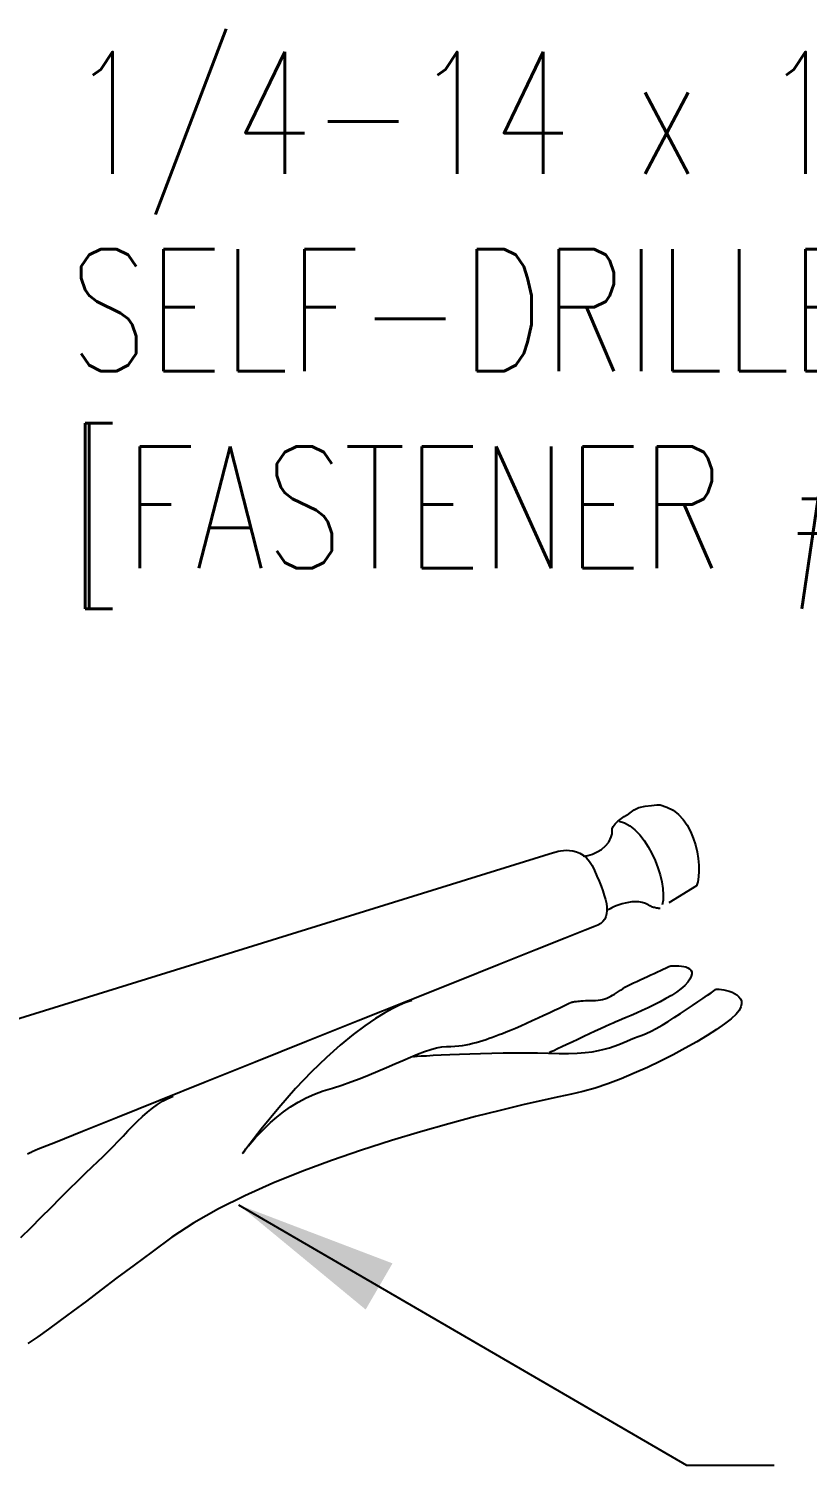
# Model space of a CAD drawing. Header units: inches. Extents: x 1.5 to 47.9, y 4.3 to 43.9.
# Drawn here: x 18.56 to 20.956, y 15.023 to 19.445 of the extents above; entities that cross this region are included whole.
import ezdxf

# ---------------------------------------------------------------- set-up
doc = ezdxf.new("R2010")
doc.units = ezdxf.units.IN
doc.header["$MEASUREMENT"] = 0
doc.linetypes.add('NS Dashed 1', pattern=[0.12, 0.08, -0.04])
for name, color, linetype in [('DIM', 7, 'Continuous'), ('NS Bracing', 6, 'NS Dashed 1'), ('TEXT', 2, 'Continuous')]:
    doc.layers.add(name, color=color, linetype=linetype)
doc.styles.add('TEXT1', font='ROMANS.shx', dxfattribs={"width": 0.75, "height": 0.375})
doc.dimstyles.new('DETAIL$7', dxfattribs={"dimscale": 4, "dimtxt": 0.09375, "dimasz": 0.125, "dimexe": 0.0625, "dimexo": 0.125, "dimgap": 0.0625, "dimtad": 1, "dimdec": 4, "dimzin": 3, "dimdsep": 46, "dimlunit": 4, "dimtxsty": 'TEXT1', "dimblk": 'ARCHTICK', "dimcen": 0.0625, "dimclrd": 7, "dimclre": 7, "dimclrt": 2, "dimadec": 0, "dimazin": 0, "dimtfac": 0.59375, "dimtdec": 4, "dimtmove": 0, "dimatfit": 3, "dimfxl": 0, "dimfrac": 2, "dimtolj": 1, "dimtzin": 3, "dimarcsym": 0})

# ---------------------------------------------------------------- blocks, each defined once
blk = doc.blocks.new('_ArchTick')
at = {"color": 0, "linetype": 'ByBlock', "const_width": 0.15}
blk.add_lwpolyline([(-0.5, -0.5), (0.5, 0.5)], dxfattribs=at)
blk = doc.blocks.new('FD-F1e')
at = {"layer": 'TEXT', "style": 'TEXT1', "width": 0.75}
for s, p in [('1/4-14 x 1 1/4 LONG-LIFE', (0.0047, -0.0408)), ('SELF-DRILLER W/WASHER', (0.0047, -0.1926)), ('[FASTENER #1E]', (0.0047, -0.3444))]:
    blk.add_text(s, height=0.09375, dxfattribs=at).set_placement(p)
blk.add_attdef('(QUANTITY)', (0.9263, -0.3444), '', height=0.0938, dxfattribs=at)
at = {"layer": 'TEXT', "style": 'TEXT1', "flags": 1}
for tag, p in [('Color', (0.0245, -0.5337)), ('Calc', (0.0245, -0.5337)), ('Opt1', (0.0245, -0.5337)), ('Opt2', (0.0245, -0.5337)), ('Opt3', (0.0245, -0.5337)), ('Description', (0.0245, -0.5337)), ('Multiple', (0.0245, -0.5337)), ('Part', (0.0245, -0.5337)), ('Spare1', (0.0245, -0.7212)), ('Spare2', (0.0245, -0.7212)), ('Spare3', (0.0245, -0.7212)), ('Spare4', (0.0245, -0.7212)), ('Spare5', (0.0245, -0.7212)), ('Spare6', (0.0245, -0.7212)), ('Spare7', (0.0245, -0.7212)), ('Spare8', (0.0245, -0.7212)), ('Spare9', (0.0245, -0.7212)), ('Spare10', (0.0245, -0.7212))]:
    blk.add_attdef(tag, p, '', height=0.0938, dxfattribs=at)

msp = doc.modelspace()

# ---------------------------------------------------------------- linework, layer by layer
at = {"layer": 'NS Bracing'}
for p, q in [((20.39271, 17.02072), (20.40706, 17.02862)), ((20.40706, 17.02862), (20.42347, 17.04062)), ((20.42347, 17.04062), (20.43782, 17.04764)), ((20.43782, 17.04764), (20.45715, 17.05174)), ((20.45715, 17.05174), (20.47706, 17.05466)), ((20.47706, 17.05466), (20.49317, 17.05642)), ((20.49317, 17.05642), (20.50363, 17.05621)), ((20.50363, 17.05621), (20.52431, 17.04964)), ((20.52431, 17.04964), (20.54284, 17.03955)), ((20.54284, 17.03955), (20.55924, 17.02651)), ((20.55924, 17.02651), (20.57361, 17.01092)), ((20.35515, 16.96734), (20.35605, 16.98292)), ((20.35605, 16.98292), (20.35844, 16.99011)), ((20.35844, 16.99011), (20.36444, 16.9979)), ((20.36444, 16.9979), (20.37374, 17.00658)), ((20.37374, 17.00658), (20.38012, 17.01136)), ((20.37711, 17.0056), (20.39388, 17.00066)), ((20.38012, 17.01136), (20.39271, 17.02072)), ((20.39388, 17.00066), (20.41012, 16.99181)), ((20.41012, 16.99181), (20.4256, 16.97958)), ((20.57361, 17.01092), (20.58594, 16.99331)), ((20.58594, 16.99331), (20.5964, 16.97412)), ((20.33535, 16.9305), (20.34525, 16.94128)), ((20.34525, 16.94128), (20.35215, 16.95806)), ((20.35215, 16.95806), (20.35515, 16.96734)), ((20.4256, 16.97958), (20.44027, 16.96442)), ((20.44027, 16.96442), (20.45392, 16.9469)), ((20.45392, 16.9469), (20.46649, 16.92744)), ((20.5964, 16.97412), (20.60496, 16.95384)), ((20.60496, 16.95384), (20.6118, 16.93286)), ((20.17467, 16.90945), (20.17569, 16.90983)), ((20.17569, 16.90983), (20.17863, 16.9108)), ((20.17863, 16.9108), (20.18328, 16.91213)), ((20.18328, 16.91213), (20.18943, 16.91359)), ((20.18943, 16.91359), (20.19683, 16.91492)), ((20.19683, 16.91492), (20.20533, 16.9159)), ((20.20533, 16.9159), (20.21466, 16.91628)), ((20.21466, 16.91628), (20.22464, 16.91578)), ((20.22464, 16.91578), (20.23498, 16.91431)), ((20.23498, 16.91431), (20.24556, 16.91146)), ((20.24556, 16.91146), (20.2561, 16.90711)), ((20.2561, 16.90711), (20.26646, 16.90094)), ((20.26638, 16.89785), (20.28108, 16.90024)), ((20.26646, 16.90094), (20.27632, 16.89279)), ((20.27632, 16.89279), (20.28555, 16.88235)), ((20.28108, 16.90024), (20.29457, 16.90414)), ((20.29457, 16.90414), (20.30957, 16.91192)), ((20.30957, 16.91192), (20.32246, 16.91851)), ((20.32246, 16.91851), (20.33535, 16.9305)), ((20.46649, 16.92744), (20.4778, 16.9066)), ((20.4778, 16.9066), (20.48781, 16.88478)), ((20.6118, 16.93286), (20.61686, 16.91175)), ((20.61686, 16.91175), (20.62029, 16.89091)), ((20.28555, 16.88235), (20.2939, 16.86946)), ((20.2939, 16.86946), (20.30119, 16.85378)), ((20.30119, 16.85378), (20.30853, 16.8371)), ((20.48781, 16.88478), (20.49628, 16.8626)), ((20.49628, 16.8626), (20.50315, 16.84051)), ((20.62029, 16.89091), (20.62212, 16.87085)), ((20.62246, 16.85198), (20.62133, 16.83485)), ((20.62212, 16.87085), (20.62246, 16.85198)), ((20.30853, 16.8371), (20.3153, 16.82108)), ((20.3153, 16.82108), (20.3214, 16.80583)), ((20.3214, 16.80583), (20.3268, 16.79133)), ((20.50315, 16.84051), (20.50829, 16.81901)), ((20.61497, 16.80741), (20.50363, 16.73738)), ((20.50829, 16.81901), (20.5116, 16.79852)), ((20.61881, 16.8198), (20.61497, 16.80741)), ((20.62133, 16.83485), (20.61881, 16.8198)), ((20.3268, 16.79133), (20.33134, 16.77763)), ((20.33134, 16.77763), (20.33498, 16.76465)), ((20.33498, 16.76465), (20.3376, 16.75252)), ((20.51208, 16.76284), (20.50903, 16.74859)), ((20.5116, 16.79852), (20.51287, 16.77965)), ((20.51287, 16.77965), (20.51208, 16.76284)), ((20.33853, 16.72105), (20.33622, 16.71227)), ((20.3376, 16.75252), (20.33915, 16.74118)), ((20.33947, 16.73072), (20.33853, 16.72105)), ((20.33915, 16.74118), (20.33947, 16.73072)), ((20.34502, 16.73423), (20.34251, 16.73283)), ((20.34899, 16.73636), (20.34502, 16.73423)), ((20.35431, 16.73897), (20.34899, 16.73636)), ((20.36078, 16.742), (20.35431, 16.73897)), ((20.36834, 16.74514), (20.36078, 16.742)), ((20.37677, 16.74833), (20.36834, 16.74514)), ((20.38595, 16.7513), (20.37677, 16.74833)), ((20.39567, 16.75397), (20.38595, 16.7513)), ((20.4059, 16.75609), (20.39567, 16.75397)), ((20.4164, 16.75748), (20.4059, 16.75609)), ((20.42706, 16.75796), (20.4164, 16.75748)), ((20.43767, 16.7574), (20.42706, 16.75796)), ((20.4482, 16.75559), (20.43767, 16.7574)), ((20.45842, 16.75236), (20.4482, 16.75559)), ((20.4682, 16.7475), (20.45842, 16.75236)), ((20.47107, 16.74574), (20.4682, 16.7475)), ((20.47406, 16.74419), (20.47107, 16.74574)), ((20.47707, 16.74284), (20.47406, 16.74419)), ((20.48012, 16.74166), (20.47707, 16.74284)), ((20.48311, 16.7407), (20.48012, 16.74166)), ((20.48605, 16.73987), (20.48311, 16.7407)), ((20.48886, 16.73921), (20.48605, 16.73987)), ((20.49159, 16.73865), (20.48886, 16.73921)), ((20.49408, 16.73823), (20.49159, 16.73865)), ((20.4964, 16.73791), (20.49408, 16.73823)), ((20.49843, 16.73769), (20.4964, 16.73791)), ((20.50022, 16.73753), (20.49843, 16.73769)), ((20.50163, 16.73746), (20.50022, 16.73753)), ((20.50271, 16.7374), (20.50163, 16.73746)), ((20.50339, 16.7374), (20.50271, 16.7374)), ((20.50363, 16.73738), (20.50339, 16.7374)), ((20.27254, 16.67061), (20.21079, 16.64612)), ((20.30119, 16.68171), (20.27254, 16.67061)), ((20.31161, 16.68599), (20.30119, 16.68171)), ((20.32028, 16.69119), (20.31161, 16.68599)), ((20.3272, 16.69732), (20.32028, 16.69119)), ((20.33249, 16.70434), (20.3272, 16.69732)), ((20.33622, 16.71227), (20.33249, 16.70434)), ((20.21079, 16.64612), (20.12073, 16.61024)), ((20.48528, 16.53747), (20.49516, 16.54211)), ((20.49516, 16.54211), (20.50435, 16.54638)), ((20.50435, 16.54638), (20.51261, 16.55026)), ((20.51261, 16.55026), (20.51983, 16.55361)), ((20.51983, 16.55361), (20.52572, 16.5564)), ((20.52572, 16.5564), (20.53019, 16.55849)), ((20.53019, 16.55849), (20.533, 16.5598)), ((20.533, 16.5598), (20.53399, 16.56024)), ((20.53399, 16.56024), (20.53499, 16.56036)), ((20.53499, 16.56036), (20.53782, 16.56058)), ((20.53782, 16.56058), (20.54216, 16.56086)), ((20.54216, 16.56086), (20.54774, 16.56104)), ((20.54774, 16.56104), (20.55416, 16.56106)), ((20.55416, 16.56106), (20.56119, 16.5608)), ((20.56119, 16.5608), (20.56848, 16.56014)), ((20.56848, 16.56014), (20.57574, 16.55899)), ((20.57574, 16.55899), (20.58261, 16.55729)), ((20.58261, 16.55729), (20.58882, 16.55484)), ((20.58882, 16.55484), (20.59407, 16.55162)), ((20.59407, 16.55162), (20.59803, 16.54745)), ((20.59803, 16.54745), (20.60036, 16.54231)), ((20.60036, 16.54231), (20.60082, 16.53605)), ((20.38806, 16.49033), (20.39502, 16.49487)), ((20.39502, 16.49487), (20.40241, 16.49951)), ((20.40241, 16.49951), (20.41136, 16.50356)), ((20.41136, 16.50356), (20.42112, 16.50794)), ((20.42112, 16.50794), (20.43142, 16.51266)), ((20.43142, 16.51266), (20.44216, 16.51757)), ((20.44216, 16.51757), (20.45306, 16.52263)), ((20.45306, 16.52263), (20.46404, 16.52767)), ((20.46404, 16.52767), (20.47482, 16.53265)), ((20.47482, 16.53265), (20.48528, 16.53747)), ((20.5791, 16.50021), (20.56731, 16.49015)), ((20.58837, 16.51013), (20.5791, 16.50021)), ((20.59473, 16.51976), (20.58837, 16.51013)), ((20.59903, 16.52856), (20.59473, 16.51976)), ((20.60082, 16.53605), (20.59903, 16.52856)), ((20.23128, 16.44912), (20.23247, 16.44938)), ((20.23247, 16.44938), (20.23421, 16.4497)), ((20.23421, 16.4497), (20.2364, 16.4501)), ((20.2364, 16.4501), (20.23913, 16.45052)), ((20.23913, 16.45052), (20.24235, 16.45099)), ((20.24235, 16.45099), (20.24614, 16.45145)), ((20.24614, 16.45145), (20.25042, 16.45193)), ((20.25042, 16.45193), (20.25526, 16.45239)), ((20.25526, 16.45239), (20.26064, 16.45283)), ((20.26064, 16.45283), (20.26662, 16.45321)), ((20.26662, 16.45321), (20.2731, 16.45355)), ((20.2731, 16.45355), (20.28021, 16.45378)), ((20.28021, 16.45378), (20.28786, 16.45394)), ((20.28786, 16.45394), (20.29613, 16.45397)), ((20.29613, 16.45397), (20.30436, 16.4542)), ((20.30436, 16.4542), (20.31209, 16.4549)), ((20.31209, 16.4549), (20.31934, 16.45604)), ((20.31934, 16.45604), (20.32624, 16.45753)), ((20.32624, 16.45753), (20.33277, 16.45946)), ((20.33277, 16.45946), (20.33907, 16.46173)), ((20.33907, 16.46173), (20.34517, 16.46435)), ((20.34517, 16.46435), (20.35116, 16.46726)), ((20.35116, 16.46726), (20.35704, 16.47052)), ((20.35704, 16.47052), (20.36298, 16.47401)), ((20.36298, 16.47401), (20.36896, 16.47778)), ((20.36896, 16.47778), (20.37511, 16.48174)), ((20.37511, 16.48174), (20.38143, 16.48594)), ((20.38143, 16.48594), (20.38806, 16.49033)), ((20.50299, 16.45016), (20.48464, 16.4407)), ((20.52086, 16.45992), (20.50299, 16.45016)), ((20.53778, 16.46992), (20.52086, 16.45992)), ((20.55342, 16.48), (20.53778, 16.46992)), ((20.56731, 16.49015), (20.55342, 16.48)), ((20.60264, 16.43832), (20.61961, 16.44992)), ((20.61961, 16.44992), (20.63507, 16.46064)), ((20.63507, 16.46064), (20.64864, 16.4701)), ((20.64864, 16.4701), (20.65986, 16.47808)), ((20.65986, 16.47808), (20.66839, 16.48415)), ((20.66839, 16.48415), (20.67379, 16.48804)), ((20.67379, 16.48804), (20.6757, 16.48939)), ((20.6757, 16.48939), (20.67685, 16.48935)), ((20.67685, 16.48935), (20.68018, 16.48909)), ((20.68018, 16.48909), (20.68524, 16.48857)), ((20.68524, 16.48857), (20.69174, 16.48768)), ((20.69174, 16.48768), (20.69923, 16.4864)), ((20.69923, 16.4864), (20.70742, 16.48463)), ((20.70742, 16.48463), (20.71593, 16.4823)), ((20.71593, 16.4823), (20.7244, 16.47929)), ((20.7244, 16.47929), (20.73242, 16.47562)), ((20.73242, 16.47562), (20.73968, 16.47114)), ((20.73968, 16.47114), (20.74579, 16.4658)), ((20.74579, 16.4658), (20.75042, 16.45952)), ((20.75042, 16.45952), (20.75315, 16.45227)), ((20.75315, 16.45227), (20.75366, 16.44388)), ((20.14492, 16.40844), (20.16182, 16.41637)), ((20.16182, 16.41637), (20.17772, 16.42386)), ((20.17772, 16.42386), (20.1922, 16.43073)), ((20.1922, 16.43073), (20.20493, 16.43675)), ((20.20493, 16.43675), (20.21546, 16.44179)), ((20.21546, 16.44179), (20.22347, 16.44561)), ((20.22347, 16.44561), (20.22854, 16.44806)), ((20.22854, 16.44806), (20.23034, 16.4489)), ((20.23034, 16.4489), (20.23056, 16.44896)), ((20.23056, 16.44896), (20.23128, 16.44912)), ((20.41394, 16.40804), (20.39896, 16.40166)), ((20.43038, 16.41525), (20.41394, 16.40804)), ((20.44792, 16.42316), (20.43038, 16.41525)), ((20.46613, 16.43169), (20.44792, 16.42316)), ((20.48464, 16.4407), (20.46613, 16.43169)), ((20.54669, 16.40144), (20.56577, 16.41376)), ((20.56577, 16.41376), (20.58458, 16.42613)), ((20.58458, 16.42613), (20.60264, 16.43832)), ((20.73689, 16.41194), (20.72165, 16.398)), ((20.74655, 16.4236), (20.73689, 16.41194)), ((20.75157, 16.43438), (20.74655, 16.4236)), ((20.75366, 16.44388), (20.75157, 16.43438)), ((20.3196, 16.36676), (20.30313, 16.35918)), ((20.33465, 16.37369), (20.3196, 16.36676)), ((20.34787, 16.37971), (20.33465, 16.37369)), ((20.3588, 16.38463), (20.34787, 16.37971)), ((20.36698, 16.38817), (20.3588, 16.38463)), ((20.37507, 16.39162), (20.36698, 16.38817)), ((20.38587, 16.39614), (20.37507, 16.39162)), ((20.39896, 16.40166), (20.38587, 16.39614)), ((20.47516, 16.3596), (20.49149, 16.36831)), ((20.49149, 16.36831), (20.50915, 16.37839)), ((20.50915, 16.37839), (20.52766, 16.38957)), ((20.52766, 16.38957), (20.54669, 16.40144)), ((20.67655, 16.36478), (20.64778, 16.34625)), ((20.70134, 16.38218), (20.67655, 16.36478)), ((20.72165, 16.398), (20.70134, 16.38218)), ((20.21577, 16.31845), (20.20043, 16.31128)), ((20.23241, 16.32625), (20.21577, 16.31845)), ((20.24995, 16.33442), (20.23241, 16.32625)), ((20.26784, 16.34278), (20.24995, 16.33442)), ((20.28573, 16.35111), (20.26784, 16.34278)), ((20.30313, 16.35918), (20.28573, 16.35111)), ((20.36212, 16.31341), (20.37579, 16.31854)), ((20.37579, 16.31854), (20.38856, 16.32379)), ((20.38856, 16.32379), (20.40074, 16.32904)), ((20.40074, 16.32904), (20.41249, 16.33421)), ((20.41249, 16.33421), (20.42413, 16.3391)), ((20.42413, 16.3391), (20.43584, 16.34364)), ((20.43584, 16.34364), (20.44796, 16.34769)), ((20.44796, 16.34769), (20.46051, 16.35265)), ((20.46051, 16.35265), (20.47516, 16.3596)), ((20.61567, 16.32683), (20.5807, 16.30698)), ((20.64778, 16.34625), (20.61567, 16.32683)), ((20.15949, 16.29202), (20.192, 16.29076)), ((20.16692, 16.29554), (20.1614, 16.29295)), ((20.17557, 16.29961), (20.16692, 16.29554)), ((20.1869, 16.30491), (20.17557, 16.29961)), ((20.20043, 16.31128), (20.1869, 16.30491)), ((20.192, 16.29076), (20.22147, 16.29068)), ((20.22147, 16.29068), (20.24809, 16.29168)), ((20.24809, 16.29168), (20.27216, 16.29361)), ((20.27216, 16.29361), (20.29384, 16.2964)), ((20.29384, 16.2964), (20.31344, 16.29987)), ((20.31344, 16.29987), (20.3312, 16.30395)), ((20.3312, 16.30395), (20.34736, 16.30847)), ((20.34736, 16.30847), (20.36212, 16.31341)), ((20.54348, 16.28696), (20.5045, 16.26723)), ((20.5807, 16.30698), (20.54348, 16.28696)), ((20.42363, 16.22987), (20.38287, 16.21295)), ((20.46438, 16.24806), (20.42363, 16.22987)), ((20.5045, 16.26723), (20.46438, 16.24806)), ((20.30336, 16.1845), (20.26575, 16.17364)), ((20.34256, 16.19771), (20.30336, 16.1845)), ((20.38287, 16.21295), (20.34256, 16.19771)), ((20.19105, 16.1574), (20.14052, 16.14638)), ((20.23034, 16.16549), (20.19105, 16.1574)), ((20.26575, 16.17364), (20.23034, 16.16549)), ((18.64243, 16.01733), (18.58917, 15.99593)), ((18.72528, 16.05065), (18.64243, 16.01733)), ((18.56179, 15.98418), (18.5558, 15.98093)), ((18.56639, 15.98651), (18.56179, 15.98418)), ((18.56932, 15.98792), (18.56639, 15.98651)), ((18.57036, 15.98836), (18.56932, 15.98792)), ((18.58917, 15.99593), (18.57036, 15.98836)), ((18.7728, 15.958), (18.78874, 15.9734)), ((18.78874, 15.9734), (18.8044, 15.98914)), ((19.58434, 15.99376), (19.49194, 15.96194)), ((18.71099, 15.89931), (18.73434, 15.92211)), ((18.73434, 15.92211), (18.75504, 15.94186)), ((18.75504, 15.94186), (18.7728, 15.958)), ((19.40033, 15.92785), (19.31083, 15.89151)), ((19.49194, 15.96194), (19.40033, 15.92785)), ((18.68541, 15.87387), (18.71099, 15.89931)), ((19.31083, 15.89151), (19.22473, 15.85303)), ((18.62874, 15.81711), (18.65785, 15.84634)), ((18.65785, 15.84634), (18.68541, 15.87387)), ((19.22473, 15.85303), (19.14344, 15.81242)), ((18.56719, 15.75556), (18.59839, 15.7867)), ((18.59839, 15.7867), (18.62874, 15.81711)), ((19.14344, 15.81242), (19.06826, 15.76981)), ((18.53541, 15.72424), (18.56719, 15.75556)), ((19.06826, 15.76981), (19.00054, 15.72519)), ((19.00054, 15.72519), (18.94003, 15.68092)), ((18.94003, 15.68092), (18.88374, 15.63914)), ((18.88374, 15.63914), (18.83138, 15.59991)), ((18.83138, 15.59991), (18.78274, 15.56318)), ((18.73757, 15.52907), (18.69573, 15.49757)), ((18.78274, 15.56318), (18.73757, 15.52907)), ((18.69573, 15.49757), (18.65691, 15.4687)), ((18.62095, 15.44242), (18.58755, 15.41887)), ((18.65691, 15.4687), (18.62095, 15.44242)), ((18.58755, 15.41887), (18.55659, 15.39799))]:
    msp.add_line(p, q, dxfattribs=at)
at = {"layer": 'NS Bracing', "linetype": 'Continuous'}
for p, q in [((18.29821, 16.32706), (20.17467, 16.90945)), ((20.12073, 16.61024), (20.00724, 16.56484)), ((20.00724, 16.56484), (19.87504, 16.51196)), ((19.87504, 16.51196), (19.72905, 16.45344)), ((19.72905, 16.45344), (19.57406, 16.39132)), ((19.72967, 16.45099), (19.71773, 16.44657)), ((19.73694, 16.45333), (19.72967, 16.45099)), ((19.73943, 16.45397), (19.73694, 16.45333)), ((19.65587, 16.41583), (19.62709, 16.39823)), ((19.68067, 16.42943), (19.65587, 16.41583)), ((19.70137, 16.43952), (19.68067, 16.42943)), ((19.71773, 16.44657), (19.70137, 16.43952)), ((20.12731, 16.4003), (20.14492, 16.40844)), ((19.57406, 16.39132), (19.4149, 16.32746)), ((19.59456, 16.37616), (19.55835, 16.3492)), ((19.62709, 16.39823), (19.59456, 16.37616)), ((20.02932, 16.35719), (20.04287, 16.36271)), ((20.04287, 16.36271), (20.05803, 16.36918)), ((20.05803, 16.36918), (20.07447, 16.37634)), ((20.07447, 16.37634), (20.09172, 16.38407)), ((20.09172, 16.38407), (20.10948, 16.3921)), ((20.10948, 16.3921), (20.12731, 16.4003)), ((19.4149, 16.32746), (19.25635, 16.26388)), ((19.51875, 16.31684), (19.47582, 16.27862)), ((19.55835, 16.3492), (19.51875, 16.31684)), ((19.89464, 16.31575), (19.90576, 16.3176)), ((19.90576, 16.3176), (19.91658, 16.31975)), ((19.91658, 16.31975), (19.9271, 16.32222)), ((19.9271, 16.32222), (19.93742, 16.32491)), ((19.93742, 16.32491), (19.94753, 16.3279)), ((19.94753, 16.3279), (19.95753, 16.33105)), ((19.95753, 16.33105), (19.96743, 16.33442)), ((19.96743, 16.33442), (19.97736, 16.33788)), ((19.97736, 16.33788), (19.98725, 16.34151)), ((19.98725, 16.34151), (19.99728, 16.3452)), ((19.99728, 16.3452), (20.00742, 16.34898)), ((20.00742, 16.34898), (20.01778, 16.35275)), ((20.01778, 16.35275), (20.02932, 16.35719)), ((19.47582, 16.27862), (19.42984, 16.23407)), ((19.7109, 16.2698), (19.73449, 16.27974)), ((19.73449, 16.27974), (19.75683, 16.28877)), ((19.74449, 16.28189), (19.74718, 16.28207)), ((19.74718, 16.28207), (19.75505, 16.28255)), ((19.75505, 16.28255), (19.76759, 16.28329)), ((19.75683, 16.28877), (19.77784, 16.29662)), ((19.76759, 16.28329), (19.78442, 16.2842)), ((19.77784, 16.29662), (19.79735, 16.30316)), ((19.78442, 16.2842), (19.80504, 16.2853)), ((19.79735, 16.30316), (19.81526, 16.30807)), ((19.80504, 16.2853), (19.82907, 16.28647)), ((19.81526, 16.30807), (19.83142, 16.3112)), ((19.82907, 16.28647), (19.85605, 16.28769)), ((19.83142, 16.3112), (19.84571, 16.31226)), ((19.84571, 16.31226), (19.85868, 16.3125)), ((19.85605, 16.28769), (19.88556, 16.28887)), ((19.85868, 16.3125), (19.87113, 16.31318)), ((19.87113, 16.31318), (19.88309, 16.31429)), ((19.88309, 16.31429), (19.89464, 16.31575)), ((19.88556, 16.28887), (19.9171, 16.29004)), ((19.9171, 16.29004), (19.95031, 16.29106)), ((19.95031, 16.29106), (19.9847, 16.29194)), ((19.9847, 16.29194), (20.01989, 16.29259)), ((20.01989, 16.29259), (20.05538, 16.29299)), ((20.05538, 16.29299), (20.09076, 16.29305)), ((20.09076, 16.29305), (20.12561, 16.29275)), ((20.12561, 16.29275), (20.15949, 16.29202)), ((19.25635, 16.26388), (19.10329, 16.20243)), ((19.42984, 16.23407), (19.38086, 16.18277)), ((19.60713, 16.22529), (19.63425, 16.23666)), ((19.63425, 16.23666), (19.66065, 16.24804)), ((19.66065, 16.24804), (19.68627, 16.25914)), ((19.68627, 16.25914), (19.7109, 16.2698)), ((19.10329, 16.20243), (18.96055, 16.14513)), ((19.49462, 16.18384), (19.52311, 16.19313)), ((19.52311, 16.19313), (19.55144, 16.20331)), ((19.55144, 16.20331), (19.57951, 16.21407)), ((19.57951, 16.21407), (19.60713, 16.22529)), ((18.96055, 16.14513), (18.83295, 16.09386)), ((18.95569, 16.13381), (18.97141, 16.14393)), ((18.97141, 16.14393), (18.98749, 16.15266)), ((18.98749, 16.15266), (19.0039, 16.15991)), ((19.38086, 16.18277), (19.32916, 16.12415)), ((19.36546, 16.12636), (19.38872, 16.14098)), ((19.38872, 16.14098), (19.41332, 16.15429)), ((19.41332, 16.15429), (19.43914, 16.16599)), ((19.43914, 16.16599), (19.46614, 16.17562)), ((19.46614, 16.17562), (19.49462, 16.18384)), ((20.14052, 16.14638), (20.08011, 16.13256)), ((18.89488, 16.08263), (18.90984, 16.09679)), ((18.90984, 16.09679), (18.92494, 16.1101)), ((18.92494, 16.1101), (18.94021, 16.12252)), ((18.94021, 16.12252), (18.95569, 16.13381)), ((19.32916, 16.12415), (19.27487, 16.05784)), ((19.32314, 16.09478), (19.34356, 16.11086)), ((19.34356, 16.11086), (19.36546, 16.12636)), ((19.93487, 16.09665), (19.85277, 16.0747)), ((20.01113, 16.11594), (19.93487, 16.09665)), ((20.08011, 16.13256), (20.01113, 16.11594)), ((18.83295, 16.09386), (18.72528, 16.05065)), ((18.85007, 16.03694), (18.86503, 16.05258)), ((18.86503, 16.05258), (18.87993, 16.06786)), ((18.87993, 16.06786), (18.89488, 16.08263)), ((19.27487, 16.05784), (19.21816, 15.9833)), ((19.27158, 16.04684), (19.2871, 16.06238)), ((19.2871, 16.06238), (19.30427, 16.0785)), ((19.30427, 16.0785), (19.32314, 16.09478)), ((19.85277, 16.0747), (19.76607, 16.05019)), ((18.8198, 16.00508), (18.83502, 16.02103)), ((18.83502, 16.02103), (18.85007, 16.03694)), ((19.23625, 16.00697), (19.24609, 16.01877)), ((19.24609, 16.01877), (19.25791, 16.03217)), ((19.25791, 16.03217), (19.27158, 16.04684)), ((19.67617, 16.02317), (19.58434, 15.99376)), ((19.76607, 16.05019), (19.67617, 16.02317)), ((18.8044, 15.98914), (18.8198, 16.00508)), ((19.21816, 15.9833), (19.21931, 15.98498)), ((19.21931, 15.98498), (19.22278, 15.98972)), ((19.22278, 15.98972), (19.22844, 15.99719)), ((19.22844, 15.99719), (19.23625, 16.00697))]:
    msp.add_line(p, q, dxfattribs=at)

# ---------------------------------------------------------------- block references
at = {"layer": 'TEXT', "xscale": 4, "yscale": 4, "zscale": 4}
msp.add_blockref('FD-F1e', (18.66624, 19.16204), dxfattribs=at)

# ---------------------------------------------------------------- leaders
at = {"layer": 'DIM'}
msp.add_leader([(19.2059, 15.82526), (20.58435, 15.02344), (20.85404, 15.02344)], dimstyle='DETAIL$7', dxfattribs=at)

doc.saveas('drawing.dxf')
